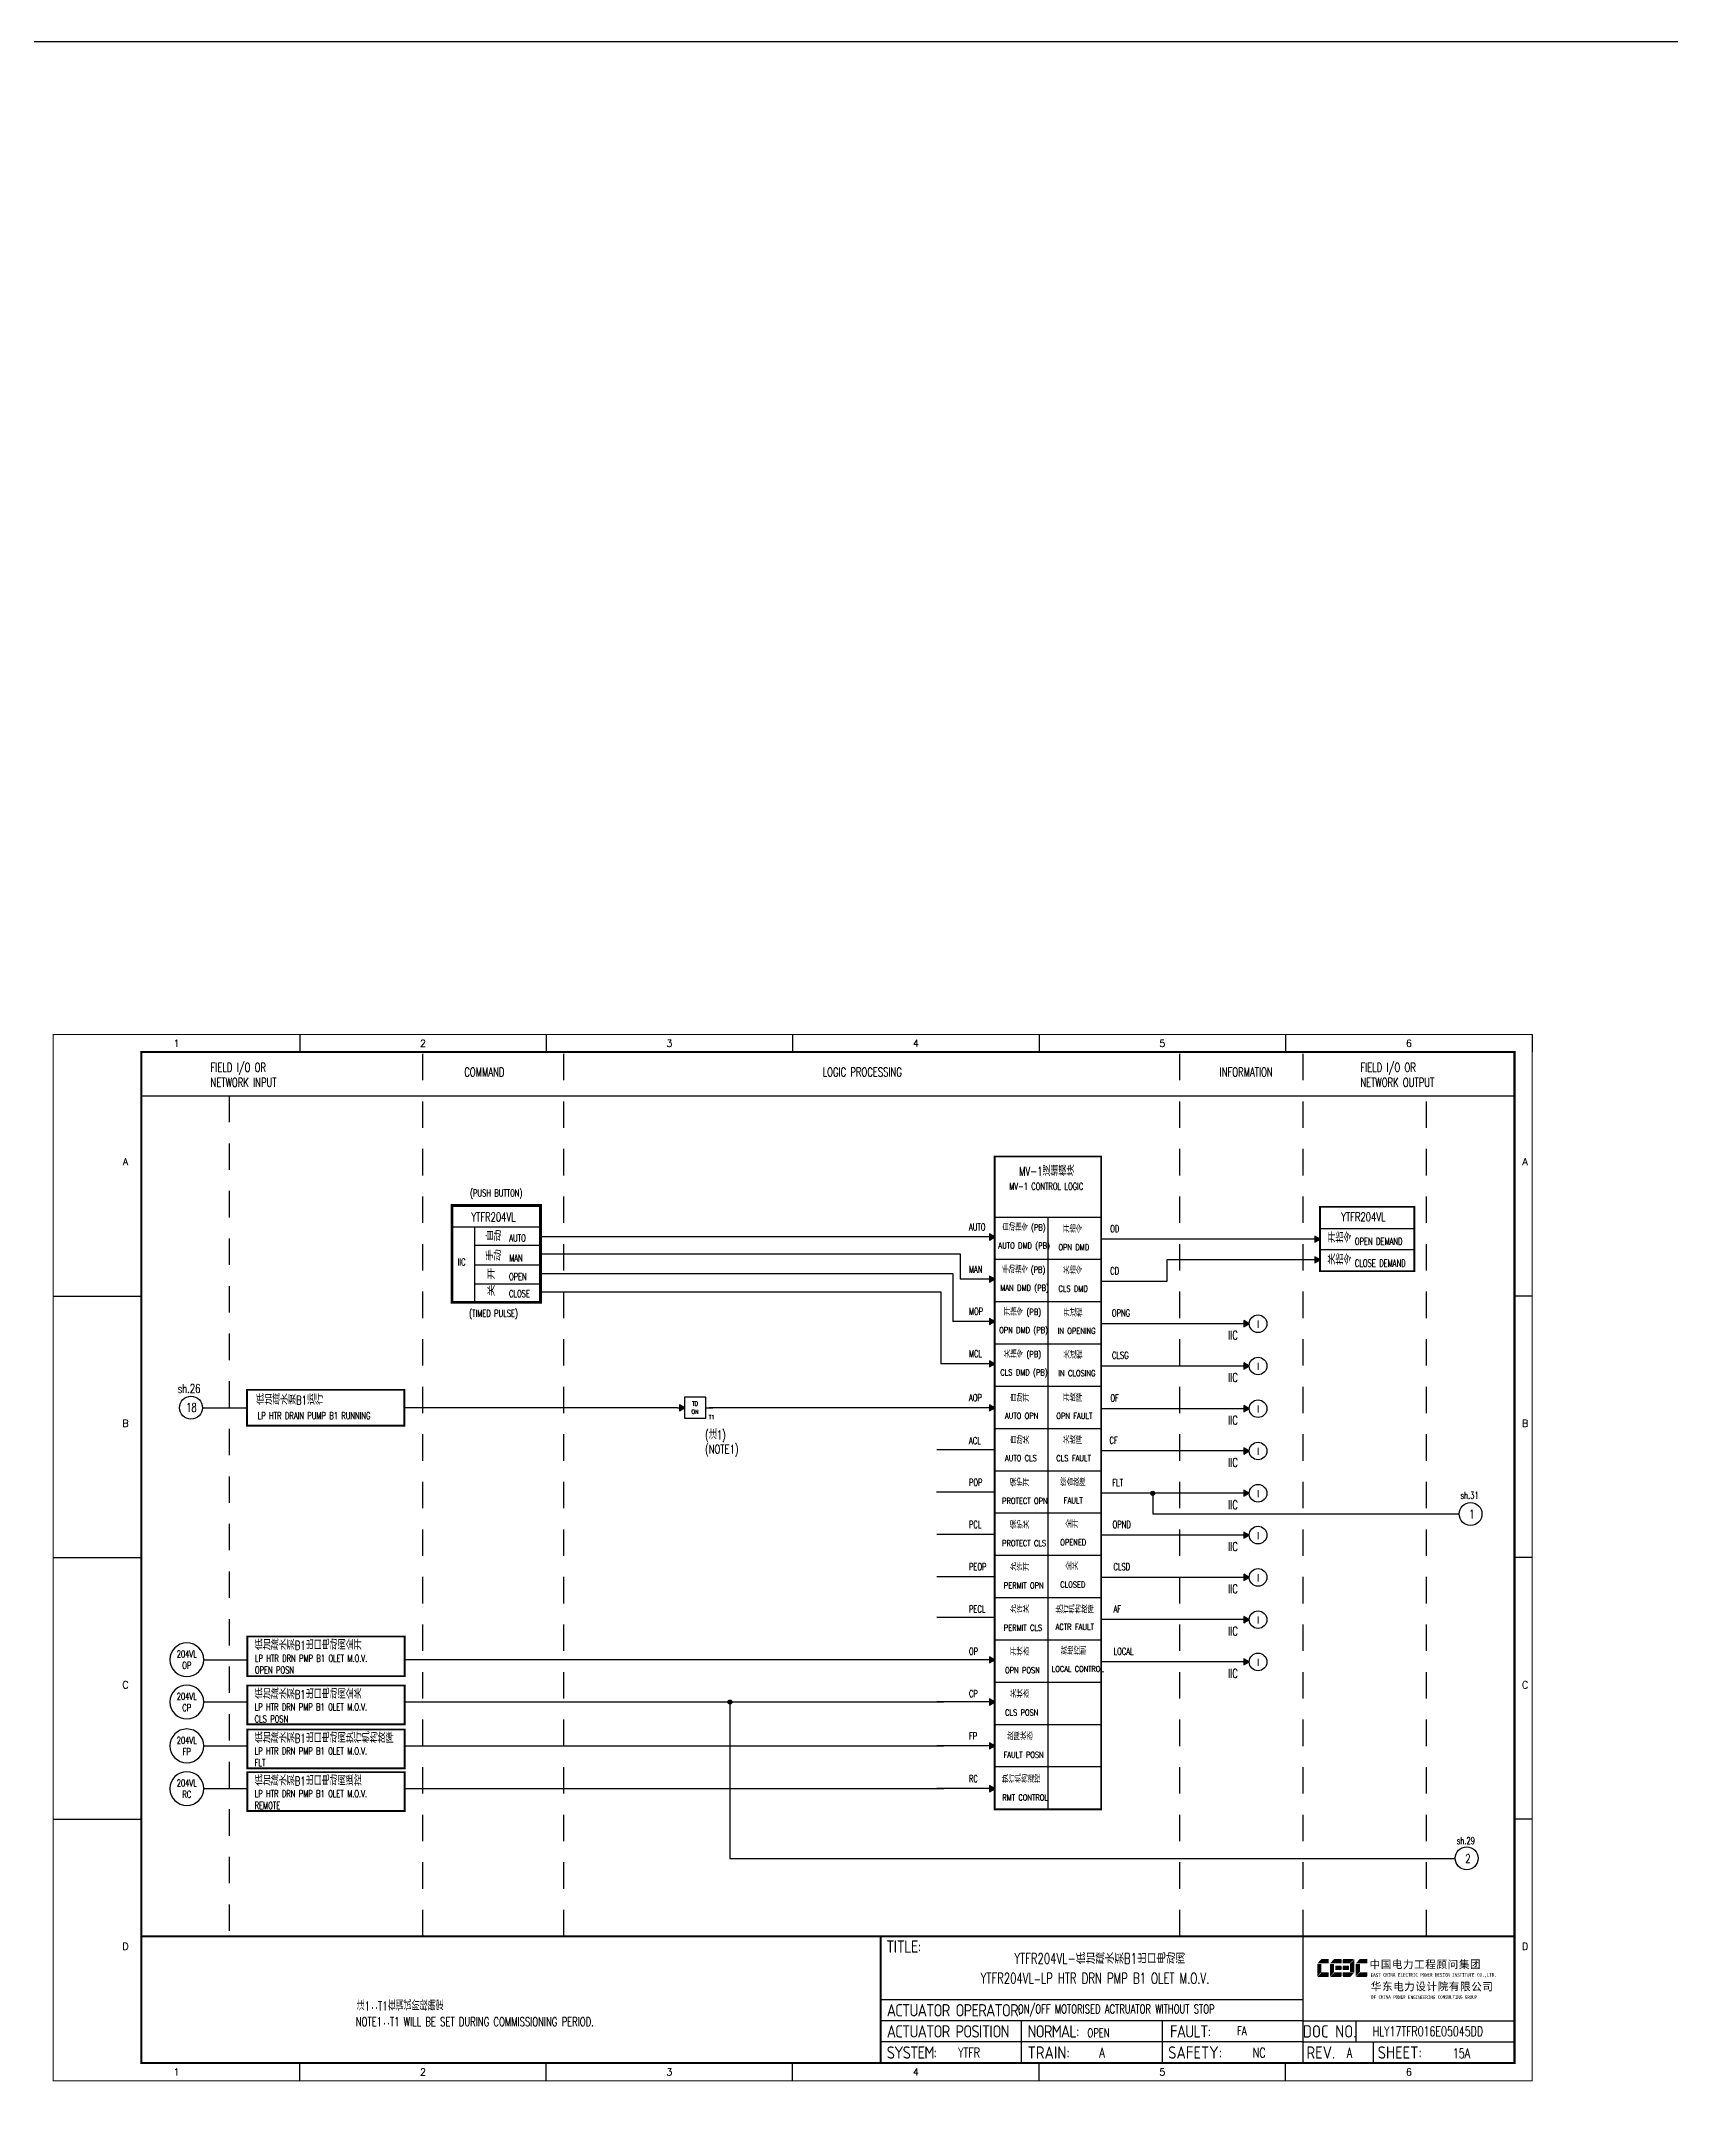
# Model space of a CAD drawing. Header units: millimetres. Extents: x 5560 to 16471, y 4607 to 8234.
# Drawn here: x 11643 to 12106, y 7480 to 8068 of the extents above; entities that cross this region are included whole.
import ezdxf
from ezdxf.enums import TextEntityAlignment as Align

# ---------------------------------------------------------------- set-up
doc = ezdxf.new("R2010")
doc.units = ezdxf.units.MM
doc.linetypes.add('DASHED', pattern=[0.75, 0.5, -0.25])
doc.linetypes.add('JIS_02_0.7', pattern=[1.35, 0.75, -0.6])
for name, color, linetype in [('BLOCK', 7, 'Continuous'), ('BORDER', 1, 'Continuous'), ('INSTRUMENT', 4, 'Continuous'), ('MLINE', 6, 'Continuous'), ('TITLE', 1, 'Continuous'), ('TK', 7, 'Continuous'), ('图框_外框线', 7, 'Continuous'), ('图框_标题栏文字', 6, 'Continuous')]:
    doc.layers.add(name, color=color, linetype=linetype)
doc.styles.add('DANIEL', font='COMPLEX', dxfattribs={"width": 0.7, "bigfont": 'GVFS'})
doc.styles.add('ecepdi', font='simhei.ttf', dxfattribs={"width": 0.9})
doc.styles.get("Standard").update_dxf_attribs({"font": 'romans.shx', "width": 0.7, "bigfont": '@0hztxta.shx'})
doc.styles.add('工程字', font='gbenor.shx', dxfattribs={"bigfont": 'gbcbig.shx'})

# ---------------------------------------------------------------- blocks, each defined once
blk = doc.blocks.new('INS00')
at = {"layer": 'INSTRUMENT', "color": 0}
blk.add_lwpolyline([(6, 0, 1), (-6, 0, 1)], format="xyb", close=True, dxfattribs=at)
at = {"layer": 'INSTRUMENT', "flags": 1}
for tag, p in [('INSNAM', (0, 9)), ('INSDGN', (0, -9)), ('INSTYP', (0, -12)), ('INSMAN', (0, -18)), ('INSREM', (0, -21)), ('INSSUP', (0, -15))]:
    blk.add_attdef(tag, text='', height=3, dxfattribs=at).set_placement(p, align=Align.TOP_CENTER)
at = {"layer": 'INSTRUMENT', "width": 0.7}
for tag, p in [('INSIDE', (0, 2)), ('INSSYS', (0, -2))]:
    blk.add_attdef(tag, text='', height=2.5, dxfattribs=at).set_placement(p, align=Align.MIDDLE)
for tag, p in [('INSHH', (6, 3.5)), ('INSL', (6, -3)), ('INSLL', (6, -6))]:
    blk.add_attdef(tag, p, '', height=2.5, dxfattribs=at)
at = {"layer": 'INSTRUMENT', "linetype": 'DASHED', "width": 0.7}
blk.add_attdef('INSH', (6, 0.5), '', height=2.5, dxfattribs=at)
blk = doc.blocks.new('TD ON')
at = {"layer": 'BORDER'}
blk.add_hatch(color=256, dxfattribs=at).paths.add_polyline_path([(2178.99, 3763.24), (2177.49, 3764.11), (2177.49, 3762.37)])
for p, q in [((2176.99, 3763.24), (2178.99, 3763.24)), ((2184.99, 3763.24), (2186.99, 3763.24))]:
    blk.add_line(p, q, dxfattribs=at)
for points in [[(2184.99, 3766.24), (2178.99, 3766.24), (2178.99, 3760.24), (2184.99, 3760.24)], [(2178.99, 3763.24), (2177.49, 3764.11), (2177.49, 3762.37)]]:
    blk.add_lwpolyline(points, close=True, dxfattribs=at)
at = {"layer": 'BORDER', "style": 'DANIEL', "width": 0.8}
for s, p in [('ON', (2181.94, 3762.09)), ('TD', (2181.94, 3764.43))]:
    blk.add_text(s, height=1.2, dxfattribs=at).set_placement(p, align=Align.MIDDLE)
blk = doc.blocks.new('A$C1E0003F3')
h = blk.add_hatch(color=152)
edge = h.paths.add_edge_path()
edge.add_ellipse((5.15, 4.41), major_axis=(0, 0.211), ratio=0.769231, start_angle=-90, end_angle=0)
edge.add_line((5.15, 4.62), (3.22, 4.62))
edge.add_line((3.22, 4.62), (2.09, 3.35))
edge.add_line((2.09, 3.35), (5.32, 3.35))
edge.add_line((5.32, 3.35), (5.32, 4.41))
h.paths.add_polyline_path([(3.22, 3.23), (2.09, 3.23), (2.09, -0.36), (3.22, 0.91)])
edge = h.paths.add_edge_path()
edge.add_line((5.32, 0.81), (3.27, 0.81))
edge.add_line((3.27, 0.81), (2.13, -0.46))
edge.add_line((2.13, -0.46), (5.15, -0.46))
edge.add_ellipse((5.15, -0.25), major_axis=(0, 0.211), ratio=0.769231, start_angle=180, end_angle=270)
edge.add_line((5.32, -0.25), (5.32, 0.81))
h = blk.add_hatch(color=152)
edge = h.paths.add_edge_path()
edge.add_ellipse((8.78, 4.41), major_axis=(0, 0.211), ratio=0.769231, start_angle=-90, end_angle=0)
edge.add_line((8.78, 4.62), (6.84, 4.62))
edge.add_line((6.84, 4.62), (5.71, 3.35))
edge.add_line((5.71, 3.35), (8.94, 3.35))
edge.add_line((8.94, 3.35), (8.94, 4.41))
h.paths.add_polyline_path([(6.84, 3.23), (5.71, 3.23), (5.71, -0.36), (6.84, 0.91)])
edge = h.paths.add_edge_path()
edge.add_ellipse((8.78, 2.49), major_axis=(0, 0.211), ratio=0.769231, start_angle=-90, end_angle=0)
edge.add_line((8.78, 2.7), (7.22, 2.7))
edge.add_line((7.22, 2.7), (7.22, 1.44))
edge.add_line((7.22, 1.44), (8.78, 1.44))
edge.add_ellipse((8.78, 1.65), major_axis=(0, 0.211), ratio=0.769231, start_angle=180, end_angle=270)
edge.add_line((8.94, 1.65), (8.94, 2.49))
edge = h.paths.add_edge_path()
edge.add_line((8.94, 0.81), (6.89, 0.81))
edge.add_line((6.89, 0.81), (5.75, -0.46))
edge.add_line((5.75, -0.46), (8.78, -0.46))
edge.add_ellipse((8.78, -0.25), major_axis=(0, 0.211), ratio=0.769231, start_angle=180, end_angle=270)
edge.add_line((8.94, -0.25), (8.94, 0.81))
h = blk.add_hatch(color=1)
edge = h.paths.add_edge_path()
edge.add_line((12.48, 4.62), (9.46, 4.62))
edge.add_ellipse((9.46, 4.41), major_axis=(0, 0.211), ratio=0.769231, start_angle=0, end_angle=90)
edge.add_line((9.3, 4.41), (9.3, 3.35))
edge.add_line((9.3, 3.35), (11.35, 3.35))
edge.add_line((11.35, 3.35), (12.48, 4.62))
h.paths.add_polyline_path([(12.57, 4.56), (11.38, 3.23), (11.38, 0.93), (12.57, 0.93)])
edge = h.paths.add_edge_path()
edge.add_line((11.03, 2.7), (9.46, 2.7))
edge.add_ellipse((9.46, 2.49), major_axis=(0, 0.211), ratio=0.769231, start_angle=0, end_angle=90)
edge.add_line((9.3, 2.49), (9.3, 1.65))
edge.add_ellipse((9.46, 1.65), major_axis=(0, 0.211), ratio=0.769231, start_angle=90, end_angle=180)
edge.add_line((9.46, 1.44), (11.03, 1.44))
edge.add_line((11.03, 1.44), (11.03, 2.7))
h = blk.add_hatch(color=1)
edge = h.paths.add_edge_path()
edge.add_line((12.58, 0.79), (9.3, 0.79))
edge.add_line((9.3, 0.79), (9.3, -0.27))
edge.add_ellipse((9.46, -0.27), major_axis=(0, 0.211), ratio=0.769231, start_angle=90, end_angle=180)
edge.add_line((9.46, -0.48), (11.43, -0.48))
edge.add_line((11.43, -0.48), (12.58, 0.79))
h = blk.add_hatch(color=152)
edge = h.paths.add_edge_path()
edge.add_ellipse((16.11, 4.41), major_axis=(0, 0.211), ratio=0.769231, start_angle=-90, end_angle=0)
edge.add_line((16.11, 4.62), (14.14, 4.62))
edge.add_line((14.14, 4.62), (13, 3.35))
edge.add_line((13, 3.35), (16.27, 3.35))
edge.add_line((16.27, 3.35), (16.27, 4.41))
h.paths.add_polyline_path([(14.14, 3.23), (13, 3.23), (13, -0.36), (14.14, 0.91)])
edge = h.paths.add_edge_path()
edge.add_line((16.27, 0.81), (14.18, 0.81))
edge.add_line((14.18, 0.81), (13.04, -0.46))
edge.add_line((13.04, -0.46), (16.03, -0.46))
edge.add_ellipse((16.03, -0.15), major_axis=(0, 0.316), ratio=0.769231, start_angle=180, end_angle=270)
edge.add_line((16.27, -0.15), (16.27, 0.81))
at = {"layer": 'TITLE', "color": 7, "style": 'ecepdi'}
for s, p in [('中', (16.92, 1.94)), ('国', (20.09, 2)), ('电', (23.25, 1.99)), ('力', (26.39, 1.96)), ('工', (29.53, 1.95)), ('程', (32.71, 1.98)), ('顾', (35.9, 1.98)), ('问', (39.09, 1.94)), ('集', (42.26, 1.98)), ('团', (45.42, 2.01)), ('华', (17.24, -4.31)), ('东', (20.45, -4.29)), ('电', (23.62, -4.35)), ('力', (26.75, -4.32)), ('设', (29.92, -4.3)), ('计', (33.05, -4.31)), ('院', (36.26, -4.29)), ('有', (39.41, -4.29)), ('限', (42.57, -4.32)), ('公', (45.78, -4.38)), ('司', (48.91, -4.35))]:
    blk.add_text(s, height=2.2, dxfattribs=at).set_placement(p)
at = {"layer": 'TITLE', "color": 7, "style": 'ecepdi', "width": 0.975}
for s, p in [('E', (17.58, 0.02)), ('A', (18.29, 0.03)), ('S', (19, 0.03)), ('T', (19.7, 0.03)), ('C', (21.1, 0.09)), ('H', (21.77, 0.09)), ('I', (22.46, 0.09)), ('N', (23.17, 0.1)), ('A', (23.86, 0.1)), ('E', (25.35, 0.09)), ('L', (26.05, 0.11)), ('E', (26.76, 0.1)), ('C', (27.46, 0.12)), ('T', (28.18, 0.11)), ('R', (28.87, 0.1)), ('I', (29.57, 0.11)), ('C', (30.28, 0.1)), ('P', (31.64, 0.09)), ('O', (32.32, 0.08)), ('W', (33.03, 0.08)), ('E', (33.72, 0.08)), ('R', (34.42, 0.09)), ('D', (35.81, 0.1)), ('E', (36.52, 0.1)), ('S', (37.2, 0.1)), ('I', (37.91, 0.09)), ('G', (38.68, 0.11)), ('N', (39.38, 0.09)), ('I', (40.72, 0.07)), ('N', (41.43, 0.08)), ('S', (42.14, 0.08)), ('T', (42.83, 0.08)), ('I', (43.52, 0.09)), ('T', (44.22, 0.07)), ('U', (44.93, 0.07)), ('T', (45.63, 0.08)), ('E', (46.34, 0.09)), ('C', (47.76, 0.11)), ('O', (48.48, 0.1)), ('L', (50.56, 0.1)), ('T', (51.27, 0.1)), ('D', (51.96, 0.1)), ('O', (17.67, -6.18)), ('OF', (18.01, -6.2)), ('F', (18.37, -6.2)), ('C', (19.8, -6.19)), ('H', (20.47, -6.19)), ('I', (21.15, -6.19)), ('N', (21.87, -6.18)), ('A', (22.56, -6.18)), ('P', (23.98, -6.2)), ('O', (24.66, -6.21)), ('W', (25.36, -6.21)), ('E', (26.06, -6.21)), ('R', (26.75, -6.2)), ('E', (28.19, -6.24)), ('N', (28.91, -6.27)), ('G', (29.62, -6.26)), ('I', (30.32, -6.27)), ('N', (31.02, -6.27)), ('E', (31.7, -6.28)), ('E', (32.41, -6.27)), ('R', (33.1, -6.24)), ('I', (33.81, -6.24)), ('N', (34.51, -6.26)), ('G', (35.2, -6.24)), ('C', (36.61, -6.19)), ('O', (37.3, -6.21)), ('N', (38, -6.2)), ('S', (38.71, -6.21)), ('U', (39.41, -6.18)), ('L', (40.11, -6.18)), ('T', (40.81, -6.19)), ('I', (41.51, -6.21)), ('N', (42.2, -6.21)), ('G', (42.91, -6.17)), ('G', (44.29, -6.2)), ('R', (45, -6.21)), ('O', (45.69, -6.22)), ('U', (46.39, -6.2)), ('P', (47.1, -6.23)), ('.', (49.23, 0.1)), (',', (49.87, 0.1)), ('.', (52.72, 0.11))]:
    blk.add_text(s, height=1, dxfattribs=at).set_placement(p, align=Align.MIDDLE_CENTER)
blk = doc.blocks.new('A$C57484896')
for p, q in [((70, 297), (70, 292)), ((140, 297), (140, 292)), ((210, 297), (210, 292)), ((280, 297), (280, 292)), ((350, 297), (350, 292)), ((420, 297), (420, 292)), ((0, 222.75), (25, 222.75)), ((420, 222.75), (415, 222.75)), ((0, 148.5), (25, 148.5)), ((420, 148.5), (415, 148.5)), ((0, 74.25), (25, 74.25)), ((420, 74.25), (415, 74.25)), ((70, 0), (70, 5)), ((140, 0), (140, 5)), ((210, 0), (210, 5)), ((280, 0), (280, 5)), ((350, 0), (350, 5))]:
    blk.add_line(p, q)
at = {"layer": 'MLINE', "linetype": 'JIS_02_0.7', "ltscale": 10}
for p, q in [((105, 41), (105, 292)), ((145, 41), (145, 292)), ((320, 41), (320, 292)), ((355, 41), (355, 292)), ((50, 279.56), (50, 41)), ((390, 41), (390, 279.56))]:
    blk.add_line(p, q, dxfattribs=at)
at = {"layer": 'MLINE'}
blk.add_line((25, 279.56), (415, 279.56), dxfattribs=at)
at = {"layer": '图框_外框线'}
for p, q in [((355, 5), (355, 41)), ((355, 23), (235, 23)), ((355, 17), (235, 17)), ((275, 11), (275, 17)), ((315, 11), (315, 17)), ((355, 17), (415, 17)), ((370, 11), (370, 17)), ((355, 11), (235, 11)), ((355, 11), (235, 11)), ((275, 5), (275, 11)), ((315, 5), (315, 11)), ((355, 11), (415, 11)), ((375, 5), (375, 11))]:
    blk.add_line(p, q, dxfattribs=at)
for points, const_width in [([(0, 0), (420, 0), (420, 297), (0, 297)], 0.3), ([(25, 5), (415, 5), (415, 292), (25, 292)], 0.6)]:
    blk.add_lwpolyline(points, close=True, dxfattribs=dict(at, const_width=const_width))
at = {"layer": '图框_外框线', "const_width": 0.6}
blk.add_lwpolyline([(235, 41), (25, 41)], dxfattribs=at)
at = {"layer": '图框_外框线'}
blk.add_lwpolyline([(415, 41, 0.6, 0.6, 0), (235, 41, 0.6, 0.6, 0), (235, 5, 0, 0, 0)], format="xyseb", dxfattribs=at)
blk.add_blockref('A$C1E0003F3', (356.94, 29.95))
at = {"layer": 'MLINE', "char_height": 2.5, "width": 31.8959, "attachment_point": 1}
for s, insert in [('FIELD I/O OR', (44.67, 288.89)), ('FIELD I/O OR', (371.22, 288.89)), ('NETWORK INPUT', (44.67, 284.64)), ('COMMAND', (116.74, 287.58)), ('LOGIC PROCESSING', (218.52, 287.58)), ('INFORMATION', (331.25, 287.58)), ('NETWORK OUTPUT', (371.22, 284.64))]:
    blk.add_mtext(s, dxfattribs=dict(at, insert=insert))
at = {"layer": 'TK', "color": 3}
for s, p in [('1', (35, 294.5)), ('2', (105, 294.5)), ('3', (175, 294.5)), ('4', (245, 294.5)), ('5', (315, 294.5)), ('6', (385, 294.5)), ('1', (35, 2.5)), ('2', (105, 2.5)), ('3', (175, 2.5)), ('4', (245, 2.5)), ('5', (315, 2.5)), ('6', (385, 2.5))]:
    blk.add_text(s, height=2, dxfattribs=at).set_placement(p, align=Align.MIDDLE)
for s, p in [('A', (20.5, 259.88)), ('A', (418, 259.88)), ('B', (20.5, 185.62)), ('B', (418, 185.62)), ('C', (20.5, 111.38)), ('C', (418, 111.38)), ('D', (20.5, 37.12)), ('D', (418, 37.12))]:
    blk.add_text(s, height=2, dxfattribs=at).set_placement(p, align=Align.CENTER)
at = {"layer": '图框_标题栏文字', "char_height": 3.5, "style": '工程字'}
for s, insert, width, attachment_point in [('{\\T0.9; TITLE:}', (234.86, 38.09), 14.2249, 4), ('{\\T0.9; ACTUATOR OPERATOR:}', (235, 20), 40, 4), ('{\\T0.9; ACTUATOR POSITION}', (235, 14), 45, 4), ('{\\T0.9; NORMAL:}', (275, 14), 18.2557, 4), ('{\\T0.9; FAULT:}', (315.44, 14), 15, 4), ('DOC NO.', (362.5, 14), 15, 5), ('{\\T0.9; SYSTEM:}', (235, 8), 17.9526, 4), ('{\\T0.9; }TRAIN: ', (275, 8), 17.6638, 4), ('SAFETY:', (324.3, 8), 22.3993, 5), ('REV.', (360, 8), 10, 5), ('SHEET:', (382.42, 8), 20, 5)]:
    blk.add_mtext(s, dxfattribs=dict(at, insert=insert, width=width, attachment_point=attachment_point))

msp = doc.modelspace()

# ---------------------------------------------------------------- hatches: boundary and pattern name
for points in [[(11913.97, 7728.85), (11912.47, 7729.71), (11912.47, 7727.98)], [(12006.37, 7728.22), (12004.87, 7729.09), (12004.87, 7727.36)], [(12006.37, 7722.35), (12004.87, 7723.21), (12004.87, 7721.48)], [(11913.97, 7716.85), (11912.47, 7717.71), (11912.47, 7715.98)], [(11913.97, 7704.85), (11912.47, 7705.71), (11912.47, 7703.98)], [(11986.27, 7704.22), (11984.77, 7705.09), (11984.77, 7703.36)], [(11913.97, 7692.85), (11912.47, 7693.71), (11912.47, 7691.98)], [(11986.27, 7692.22), (11984.77, 7693.09), (11984.77, 7691.36)], [(11913.97, 7680.38), (11912.47, 7681.24), (11912.47, 7679.51)], [(11986.27, 7680.1), (11984.77, 7680.97), (11984.77, 7679.24)], [(11986.27, 7668.1), (11984.77, 7668.97), (11984.77, 7667.24)], [(11986.27, 7656.1), (11984.77, 7656.97), (11984.77, 7655.24)], [(11986.27, 7644.22), (11984.77, 7645.09), (11984.77, 7643.36)], [(11986.27, 7632.22), (11984.77, 7633.09), (11984.77, 7631.36)], [(11986.27, 7620.22), (11984.77, 7621.09), (11984.77, 7619.36)], [(11913.97, 7608.85), (11912.47, 7609.71), (11912.47, 7607.98)], [(11986.27, 7608.22), (11984.77, 7609.09), (11984.77, 7607.36)], [(11913.97, 7596.85), (11912.47, 7597.71), (11912.47, 7595.98)], [(11913.97, 7584.38), (11912.47, 7585.24), (11912.47, 7583.51)], [(11913.97, 7572.26), (11912.47, 7573.12), (11912.47, 7571.39)]]:
    msp.add_hatch(color=256).paths.add_polyline_path(points)
h = msp.add_hatch(color=256)
edge = h.paths.add_edge_path()
edge.add_arc((11958.85, 7656.1), 0.55, 0, 360)
h = msp.add_hatch(color=256)
edge = h.paths.add_edge_path()
edge.add_arc((11838.79, 7596.85), 0.55, 0, 360)

# ---------------------------------------------------------------- linework, layer by layer
for p, q in [((11913.97, 7734.5), (11913.97, 7751.68)), ((11913.97, 7751.68), (11944.24, 7751.68)), ((11944.24, 7734.5), (11944.24, 7751.68)), ((11913.97, 7734.5), (11944.24, 7734.5)), ((11929.11, 7734.5), (11929.11, 7566.38)), ((11913.97, 7728.85), (11785, 7728.85)), ((12006.37, 7728.22), (11944.24, 7728.22)), ((12006.37, 7731.27), (12033.16, 7731.27)), ((12006.37, 7731.27), (12033.16, 7731.27)), ((11785, 7724.05), (11904.17, 7724.05)), ((11904.17, 7724.05), (11904.17, 7716.85)), ((11913.97, 7722.5), (11944.24, 7722.5)), ((12006.37, 7722.35), (11962.91, 7722.35)), ((11962.91, 7722.35), (11962.91, 7716.22)), ((12006.37, 7725.33), (12033.16, 7725.33)), ((11785, 7718.47), (11902.12, 7718.47)), ((11902.12, 7718.47), (11902.12, 7704.85)), ((11913.97, 7716.85), (11904.17, 7716.85)), ((11962.91, 7716.22), (11944.24, 7716.22)), ((12006.37, 7719.13), (12033.16, 7719.13)), ((12006.37, 7719.13), (12033.16, 7719.13)), ((11785, 7713.23), (11898.69, 7713.23)), ((11898.69, 7713.23), (11898.69, 7692.85)), ((11913.97, 7710.5), (11944.24, 7710.5)), ((11913.97, 7704.85), (11902.12, 7704.85)), ((11958.85, 7704.22), (11944.24, 7704.22)), ((11984.77, 7704.22), (11944.24, 7704.22)), ((11913.97, 7698.5), (11944.24, 7698.5)), ((11913.97, 7692.85), (11898.69, 7692.85)), ((11958.85, 7692.22), (11944.24, 7692.22)), ((11984.77, 7692.22), (11944.24, 7692.22)), ((11913.97, 7686.5), (11944.24, 7686.5)), ((11688.98, 7680.38), (11701.37, 7680.38)), ((11823.92, 7680.38), (11746.32, 7680.38)), ((11897.44, 7680.38), (11832.92, 7680.38)), ((11913.97, 7680.38), (11897.44, 7680.38)), ((11984.77, 7680.1), (11944.24, 7680.1)), ((11913.97, 7674.5), (11944.24, 7674.5)), ((11913.97, 7668.38), (11897.52, 7668.38)), ((11984.77, 7668.1), (11944.24, 7668.1)), ((11913.97, 7662.5), (11944.24, 7662.5)), ((11913.97, 7656.38), (11897.44, 7656.38)), ((11958.85, 7656.1), (11944.24, 7656.1)), ((11984.77, 7656.1), (11944.24, 7656.1)), ((11958.85, 7655.96), (11958.85, 7650.25)), ((11913.97, 7650.5), (11944.24, 7650.5)), ((11958.85, 7650.25), (12045.87, 7650.25)), ((11913.97, 7644.38), (11897.52, 7644.38)), ((11958.85, 7644.22), (11944.24, 7644.22)), ((11984.77, 7644.22), (11944.24, 7644.22)), ((11913.97, 7638.5), (11944.24, 7638.5)), ((11913.97, 7632.38), (11897.52, 7632.38)), ((11913.97, 7626.5), (11944.24, 7626.5)), ((11958.85, 7632.22), (11944.24, 7632.22)), ((11984.77, 7632.22), (11944.24, 7632.22)), ((11913.97, 7620.85), (11897.52, 7620.85)), ((11701.72, 7615.45), (11746.4, 7615.45)), ((11701.72, 7604.18), (11701.72, 7615.45)), ((11746.4, 7604.18), (11746.4, 7615.45)), ((11958.85, 7620.22), (11944.24, 7620.22)), ((11984.77, 7620.22), (11944.24, 7620.22)), ((11689.33, 7608.85), (11701.72, 7608.85)), ((11913.97, 7608.85), (11746.4, 7608.85)), ((11913.97, 7614.5), (11944.24, 7614.5)), ((11746.4, 7604.18), (11701.72, 7604.18)), ((11958.85, 7608.22), (11944.24, 7608.22)), ((11984.77, 7608.22), (11944.24, 7608.22)), ((11701.72, 7601.52), (11746.4, 7601.52)), ((11701.72, 7590.5), (11701.72, 7601.52)), ((11746.4, 7590.5), (11746.4, 7601.52)), ((11913.97, 7602.5), (11944.24, 7602.5)), ((11689.33, 7596.85), (11701.72, 7596.85)), ((11746.4, 7596.85), (11899.54, 7596.85)), ((11838.79, 7596.85), (11838.79, 7552.46)), ((11913.97, 7596.85), (11897.52, 7596.85)), ((11746.4, 7590.5), (11701.72, 7590.5)), ((11701.72, 7589.05), (11746.4, 7589.05)), ((11701.72, 7578.02), (11701.72, 7589.05)), ((11746.4, 7578.02), (11746.4, 7589.05)), ((11913.97, 7590.5), (11944.24, 7590.5)), ((11689.33, 7584.38), (11701.72, 7584.38)), ((11746.4, 7584.38), (11899.54, 7584.38)), ((11913.97, 7584.38), (11897.52, 7584.38)), ((11746.4, 7578.02), (11701.72, 7578.02)), ((11701.72, 7576.93), (11746.4, 7576.93)), ((11701.72, 7565.91), (11701.72, 7576.93)), ((11746.4, 7565.91), (11746.4, 7576.93)), ((11913.97, 7578.5), (11944.24, 7578.5)), ((11689.33, 7572.26), (11701.72, 7572.26)), ((11746.4, 7572.26), (11899.54, 7572.26)), ((11913.97, 7572.26), (11897.52, 7572.26)), ((11746.4, 7565.91), (11701.72, 7565.91)), ((11838.79, 7552.46), (12044.76, 7552.46))]:
    msp.add_line(p, q)
at = {"color": 0}
for p, q in [((11759.83, 7737.8), (11785, 7737.8)), ((11759.83, 7737.8), (11759.83, 7710.3)), ((11785, 7737.8), (11785, 7710.3)), ((11759.83, 7731.68), (11785, 7731.68)), ((11766.25, 7731.68), (11766.22, 7710.3)), ((11766.22, 7726.53), (11784.97, 7726.53)), ((11766.22, 7720.96), (11784.97, 7720.96)), ((11766.22, 7715.58), (11784.97, 7715.58)), ((11785, 7710.3), (11759.83, 7710.3)), ((11766.22, 7710.3), (11785, 7710.3))]:
    msp.add_line(p, q, dxfattribs=at)
for points in [[(7160.94, 8068.2), (15336.96, 8068.2), (15336.96, 4606.91), (7160.94, 4606.91)], [(11913.97, 7734.5), (11944.24, 7734.5), (11944.24, 7566.38), (11913.97, 7566.38)], [(11913.97, 7728.85), (11912.47, 7729.71), (11912.47, 7727.98)], [(12006.37, 7728.22), (12004.87, 7729.09), (12004.87, 7727.36)], [(12006.37, 7722.35), (12004.87, 7723.21), (12004.87, 7721.48)], [(11913.97, 7716.85), (11912.47, 7717.71), (11912.47, 7715.98)], [(11913.97, 7704.85), (11912.47, 7705.71), (11912.47, 7703.98)], [(11986.27, 7704.22), (11984.77, 7705.09), (11984.77, 7703.36)], [(11913.97, 7692.85), (11912.47, 7693.71), (11912.47, 7691.98)], [(11986.27, 7692.22), (11984.77, 7693.09), (11984.77, 7691.36)], [(11913.97, 7680.38), (11912.47, 7681.24), (11912.47, 7679.51)], [(11986.27, 7680.1), (11984.77, 7680.97), (11984.77, 7679.24)], [(11986.27, 7668.1), (11984.77, 7668.97), (11984.77, 7667.24)], [(11986.27, 7656.1), (11984.77, 7656.97), (11984.77, 7655.24)], [(11986.27, 7644.22), (11984.77, 7645.09), (11984.77, 7643.36)], [(11986.27, 7632.22), (11984.77, 7633.09), (11984.77, 7631.36)], [(11986.27, 7620.22), (11984.77, 7621.09), (11984.77, 7619.36)], [(11913.97, 7608.85), (11912.47, 7609.71), (11912.47, 7607.98)], [(11986.27, 7608.22), (11984.77, 7609.09), (11984.77, 7607.36)], [(11913.97, 7596.85), (11912.47, 7597.71), (11912.47, 7595.98)], [(11913.97, 7584.38), (11912.47, 7585.24), (11912.47, 7583.51)], [(11913.97, 7572.26), (11912.47, 7573.12), (11912.47, 7571.39)]]:
    msp.add_lwpolyline(points, close=True)
for points, const_width in [([(11913.97, 7751.68), (11944.24, 7751.68), (11944.24, 7566.38), (11913.97, 7566.38), (11913.97, 7751.68)], 0.5), ([(11913.97, 7751.68), (11944.24, 7751.68), (11944.24, 7566.38), (11913.97, 7566.38), (11913.97, 7751.68)], 0.2), ([(12006.37, 7737.39), (12033.16, 7737.39), (12033.16, 7719.13), (12006.37, 7719.13), (12006.37, 7737.39)], 0.5), ([(11701.64, 7685.46), (11746.32, 7685.46), (11746.32, 7675.29), (11701.64, 7675.29), (11701.64, 7685.46)], 0.5), ([(11701.72, 7615.45), (11746.4, 7615.45), (11746.4, 7604.18), (11701.72, 7604.18), (11701.72, 7615.45)], 0.5), ([(11701.72, 7601.52), (11746.4, 7601.52), (11746.4, 7590.5), (11701.72, 7590.5), (11701.72, 7601.52)], 0.5), ([(11701.72, 7589.05), (11746.4, 7589.05), (11746.4, 7578.02), (11701.72, 7578.02), (11701.72, 7589.05)], 0.5), ([(11701.72, 7576.93), (11746.4, 7576.93), (11746.4, 7565.91), (11701.72, 7565.91), (11701.72, 7576.93)], 0.5)]:
    msp.add_lwpolyline(points, dxfattribs=dict(const_width=const_width))
at = {"color": 0, "const_width": 0.8}
msp.add_lwpolyline([(11759.83, 7737.8), (11785, 7737.8), (11785, 7710.3), (11759.83, 7710.3), (11759.83, 7737.8)], dxfattribs=at)
msp.add_lwpolyline([(12006.37, 7719.13), (12006.37, 7737.39), (12033.16, 7737.39), (12033.16, 7719.13)])
msp.add_lwpolyline([(12006.37, 7719.13), (12006.37, 7737.39), (12033.16, 7737.39), (12033.16, 7719.13)])
for centre, radius in [((11988.77, 7704.22), 2.5), ((11988.77, 7692.22), 2.5), ((11988.77, 7680.1), 2.5), ((11988.77, 7668.1), 2.5), ((11958.85, 7656.1), 0.55), ((11988.77, 7656.1), 2.5), ((11988.77, 7644.22), 2.5), ((11988.77, 7632.22), 2.5), ((11988.77, 7620.22), 2.5), ((11988.77, 7608.22), 2.5), ((11838.79, 7596.85), 0.55)]:
    msp.add_circle(centre, radius)
at = {"color": 1}
for centre in [(11685.72, 7680.38), (12049.12, 7650.22), (12048.02, 7552.49)]:
    msp.add_circle(centre, 3.25, dxfattribs=at)

# ---------------------------------------------------------------- block references
for name, p in [('A$C57484896', (11646.6, 7489.34)), ('TD ON', (9646.93, 3917.13))]:
    msp.add_blockref(name, p)
at = {"layer": 'MLINE', "xscale": 0.7999999999992724, "yscale": 0.7999999999992724, "zscale": 0.8}
for p, values in [((11684.53, 7608.85), {'INSIDE': '204VL', 'INSSYS': 'OP'}), ((11684.53, 7596.85), {'INSIDE': '204VL', 'INSSYS': 'CP'}), ((11684.53, 7584.38), {'INSIDE': '204VL', 'INSSYS': 'FP'}), ((11684.53, 7572.26), {'INSIDE': '204VL', 'INSSYS': 'RC'})]:
    msp.add_blockref('INS00', p, dxfattribs=at).add_auto_attribs(values)

# ---------------------------------------------------------------- texts
at = {"width": 0.7}
for p in [(11988.81, 7703.09), (11988.81, 7691.09), (11988.81, 7678.98), (11988.81, 7666.98), (11988.81, 7654.98), (11988.81, 7643.09), (11988.81, 7631.09), (11988.81, 7619.09), (11988.81, 7607.09)]:
    msp.add_text('I', height=2, dxfattribs=at).set_placement(p, align=Align.CENTER)
at = {"attachment_point": 1}
for s, insert, char_height, width in [('MV-1 CONTROL LOGIC', (11918.13, 7744.26), 2, 48.5204), ('MV-1逻辑模块', (11920.92, 7748.72), 2.5, 73.0067), ('AUTO', (11906.67, 7732.7), 2, 73.0067), ('AUTO', (11906.67, 7732.7), 2, 73.0067), ('自动指令', (11916.14, 7732.51), 2, 73.0067), ('(PB)', (11924.29, 7732.41), 1.7, 73.0067), ('YTFR204VL', (12012.38, 7735.8), 2.5, 73.0067), ('AUTO DMD (PB)', (11915.03, 7727.25), 1.7, 73.0067), ('OPN DMD', (11932.08, 7726.78), 1.7, 73.0067), ('开指令', (11933.36, 7732.04), 2, 73.0067), ('OD', (11946.78, 7732.23), 2, 73.0067), ('开指令', (12008.45, 7729.76), 2.5, 73.0067), ('OPEN DEMAND', (12016.28, 7728.63), 2, 73.0067), ('MAN', (11906.67, 7720.7), 2, 73.0067), ('MAN', (11906.67, 7720.7), 2, 73.0067), ('手动指令', (11916.12, 7720.51), 2, 73.0067), ('(PB)', (11924.21, 7720.41), 1.7, 73.0067), ('关指令', (12008.45, 7723.54), 2.5, 73.0067), ('CLOSE DEMAND', (12016.28, 7722.41), 2, 73.0067), ('MAN DMD (PB)', (11915.58, 7715.25), 1.7, 73.0067), ('CLS DMD', (11932.08, 7715.02), 1.7, 73.0067), ('关指令', (11933.36, 7720.27), 2, 73.0067), ('CD', (11946.78, 7720.23), 2, 73.0067), ('MOP', (11906.67, 7708.7), 2, 73.0067), ('MOP', (11906.67, 7708.7), 2, 73.0067), ('OPN DMD (PB)', (11915.25, 7703.25), 1.7, 73.0067), ('开指令', (11916.54, 7708.51), 2, 73.0067), ('(PB)', (11923.01, 7708.41), 1.7, 73.0067), ('IN OPENING', (11931.85, 7703.02), 1.7, 73.0067), ('开过程', (11933.45, 7708.27), 2, 73.0067), ('OPNG', (11947.26, 7708.23), 2, 73.0067), ('IIC', (11980.27, 7702.22), 2.5, 4.5039), ('MCL', (11906.67, 7696.7), 2, 73.0067), ('MCL', (11906.67, 7696.7), 2, 73.0067), ('CLS DMD (PB)', (11915.58, 7691.25), 1.7, 73.0067), ('关指令', (11916.54, 7696.51), 2, 73.0067), ('(PB)', (11923.01, 7696.41), 1.7, 73.0067), ('关过程', (11933.45, 7696.27), 2, 73.0067), ('CLSG', (11947.29, 7696.23), 2, 73.0067), ('sh.26', (11681.95, 7687.07), 2.5, 73.0067), ('IN CLOSING', (11932.06, 7691.02), 1.7, 73.0067), ('IIC', (11980.27, 7690.22), 2.5, 4.5039), ('18', (11684.35, 7681.7), 2.5, 73.0067), ('低加疏水泵B1运行', (11704.21, 7683.78), 2.5, 73.0067), ('AOP', (11906.67, 7684.23), 2, 73.0067), ('自动开', (11918.3, 7684.04), 2, 73.0067), ('开故障', (11933.36, 7684.15), 2, 73.0067), ('OF', (11946.84, 7684.11), 2, 73.0067), ('LP HTR DRAIN PUMP B1 RUNNING', (11704.66, 7679.15), 2, 73.0067), ('(注1)', (11831.72, 7673.9), 2.5, 73.0067), ('AUTO OPN', (11916.89, 7678.94), 1.7, 73.0067), ('OPN FAULT', (11931.48, 7678.9), 1.7, 73.0067), ('IIC', (11980.27, 7678.1), 2.5, 4.5039), ('(NOTE1)', (11831.71, 7669.86), 2.5, 73.0067), ('ACL', (11906.67, 7671.99), 2, 73.0067), ('自动关', (11918.3, 7672.04), 2, 73.0067), ('关故障', (11933.36, 7672.15), 2, 73.0067), ('CF', (11946.59, 7672.11), 2, 73.0067), ('AUTO CLS', (11916.89, 7666.94), 1.7, 73.0067), ('CLS FAULT', (11931.48, 7666.9), 1.7, 73.0067), ('IIC', (11980.27, 7666.1), 2.5, 4.5039), ('POP', (11906.67, 7660.23), 2, 73.0067), ('保护开', (11918.3, 7660.04), 2, 73.0067), ('综合故障', (11932.52, 7660.15), 2, 73.0067), ('FLT', (11947.39, 7660.11), 2, 73.0067), ('sh.31', (12046.26, 7656.54), 2, 73.0067), ('PROTECT OPN', (11916.09, 7654.78), 1.7, 73.0067), ('FAULT', (11933.58, 7654.9), 1.7, 73.0067), ('IIC', (11980.27, 7654.1), 2.5, 4.5039), ('1', (12048.73, 7651.43), 2.5, 73.0067), ('PCL', (11906.67, 7648.23), 2, 73.0067), ('保护关', (11918.3, 7648.04), 2, 73.0067), ('全开', (11934.02, 7648.27), 2, 73.0067), ('OPND', (11947.46, 7648.23), 2, 73.0067), ('PROTECT CLS', (11916.09, 7642.78), 1.7, 73.0067), ('OPENED', (11932.59, 7643.02), 1.7, 73.0067), ('IIC', (11980.27, 7642.22), 2.5, 4.5039), ('PEOP', (11906.67, 7636.23), 2, 73.0067), ('允许开', (11918.3, 7636.04), 2, 73.0067), ('全关', (11934.02, 7636.27), 2, 73.0067), ('CLSD', (11947.7, 7636.23), 2, 73.0067), ('PERMIT OPN', (11916.57, 7630.78), 1.7, 73.0067), ('CLOSED', (11932.59, 7631.02), 1.7, 73.0067), ('IIC', (11980.27, 7630.22), 2.5, 4.5039), ('PECL', (11906.67, 7624.23), 2, 73.0067), ('允许关', (11918.3, 7624.04), 2, 73.0067), ('执行机构故障', (11931.21, 7624.04), 2, 73.0067), ('AF', (11947.73, 7624.23), 2, 73.0067), ('PERMIT CLS', (11916.57, 7618.78), 1.7, 73.0067), ('ACTR FAULT', (11931.28, 7619.02), 1.7, 73.0067), ('IIC', (11980.27, 7618.22), 2.5, 4.5039), ('LP HTR DRN PMP B1 OLET M.O.V.\\POPEN POSN', (11703.88, 7610.24), 2, 73.0067), ('OP', (11906.67, 7612.23), 2, 73.0067), ('开状态', (11918.3, 7612.04), 2, 73.0067), ('就地控制', (11932.71, 7612.27), 2, 73.0067), ('LOCAL', (11947.73, 7612.23), 2, 73.0067), ('OPN POSN', (11916.92, 7606.7), 1.7, 73.0067), ('LOCAL CONTROL', (11930.2, 7607.02), 1.6, 73.0067), ('IIC', (11980.27, 7606.22), 2.5, 4.5039), ('CP', (11906.67, 7600.23), 2, 73.0067), ('关状态', (11918.3, 7600.04), 2, 73.0067), ('LP HTR DRN PMP B1 OLET M.O.V.\\PCLS POSN', (11703.8, 7596.39), 2, 73.0067), ('CLS POSN', (11916.92, 7594.7), 1.7, 73.0067), ('FP', (11906.67, 7588.23), 2, 73.0067), ('故障状态', (11917.52, 7588.04), 2, 73.0067), ('LP HTR DRN PMP B1 OLET M.O.V.\\P{\\C0;FLT}', (11703.8, 7583.92), 2, 73.0067), ('FAULT POSN', (11916.48, 7582.7), 1.7, 73.0067), ('RC', (11906.67, 7576.11), 2, 73.0067), ('执行机构遥控', (11916, 7575.92), 2, 73.0067), ('LP HTR DRN PMP B1 OLET M.O.V.\\PREMOTE', (11703.8, 7571.8), 2, 73.0067), ('RMT CONTROL', (11916.13, 7570.58), 1.7, 73.0067), ('sh.29', (12045.2, 7558.47), 2, 73.0067), ('2', (12047.62, 7553.65), 2.5, 73.0067), ('\\pt3;YTFR204VL-低加疏水泵B1出口电动阀', (11919.57, 7525.52), 3, 79.5607), ('YTFR204VL{\\H0.8333x;-}LP HTR DRN PMP B1 OLET M.O.V.', (11909.99, 7519.93), 3, 114.3396), ('注1：T1在调试阶段确定', (11732.79, 7511.8), 2.5, 73.0067), (' ON/OFF MOTORISED ACTRUATOR WITHOUT STOP', (11919.36, 7510.95), 2.5, 91.5509), ('NOTE1：T1 WILL BE SET DURING COMMISSIONING PERIOD.', (11732.53, 7507.34), 2.5, 81.8859), ('FA', (11982.84, 7504.74), 2.5, 73.0067), ('YTFR', (11903.64, 7498.72), 2.8, 8.5983), ('A', (11943.7, 7498.72), 2.8, 8.5983), ('NC', (11987.28, 7498.72), 2.8, 8.5983), ('A', (12013.98, 7498.66), 2.8, 8.5983)]:
    msp.add_mtext(s, dxfattribs=dict(at, insert=insert, char_height=char_height, width=width))
at = {"color": 0, "attachment_point": 1}
for s, insert, char_height, width in [('(PUSH BUTTON)', (11764.97, 7742.36), 2, 72.978), ('YTFR204VL', (11765.34, 7735.77), 2.5, 73.0067), ('自动', (11769.35, 7730.21), 2.5, 73.0067), ('AUTO', (11776.12, 7729.59), 2, 73.0067), ('IIC', (11761.48, 7722.76), 2, 73.0067), ('手动', (11769.32, 7724.6), 2.5, 73.0067), ('MAN', (11776.09, 7723.89), 2, 73.0067), ('关', (11769.78, 7714.58), 2.5, 73.0067), ('开', (11769.78, 7719.35), 2.5, 73.0067), ('OPEN', (11776.04, 7718.56), 2, 73.0067), ('CLOSE', (11776.04, 7713.79), 2, 73.0067), ('(TIMED PULSE)', (11764.73, 7708.14), 2, 73.0067), ('低加疏水泵B1出口电动阀全开', (11703.8, 7614.17), 2.5, 73.0067), ('低加疏水泵B1出口电动阀全关', (11703.8, 7600.24), 2.5, 73.0067), ('低加疏水泵B1出口电动阀执行机构故障', (11703.8, 7587.77), 2.5, 73.0067), ('低加疏水泵B1出口电动阀遥控', (11703.8, 7575.65), 2.5, 73.0067)]:
    msp.add_mtext(s, dxfattribs=dict(at, insert=insert, char_height=char_height, width=width))
at = {"color": 1, "insert": (11940.33, 7504.17), "char_height": 2.5, "width": 73.0067, "attachment_point": 1}
msp.add_mtext('{\\C6;OPEN}', dxfattribs=at)
at = {"width": 0.7}
for tag, p, s in [('HLY17TFR016E05045DD', (12021.34, 7501.96), ''), ('15A', (12044.1, 7495.72), '1')]:
    msp.add_attdef(tag, p, s, height=2.8, dxfattribs=at)
at = {"layer": 'BLOCK', "style": 'DANIEL', "width": 0.8}
msp.add_text('T1', height=1.2, dxfattribs=at).set_placement((11833.58, 7677.7), align=Align.MIDDLE)

doc.saveas('drawing.dxf')
